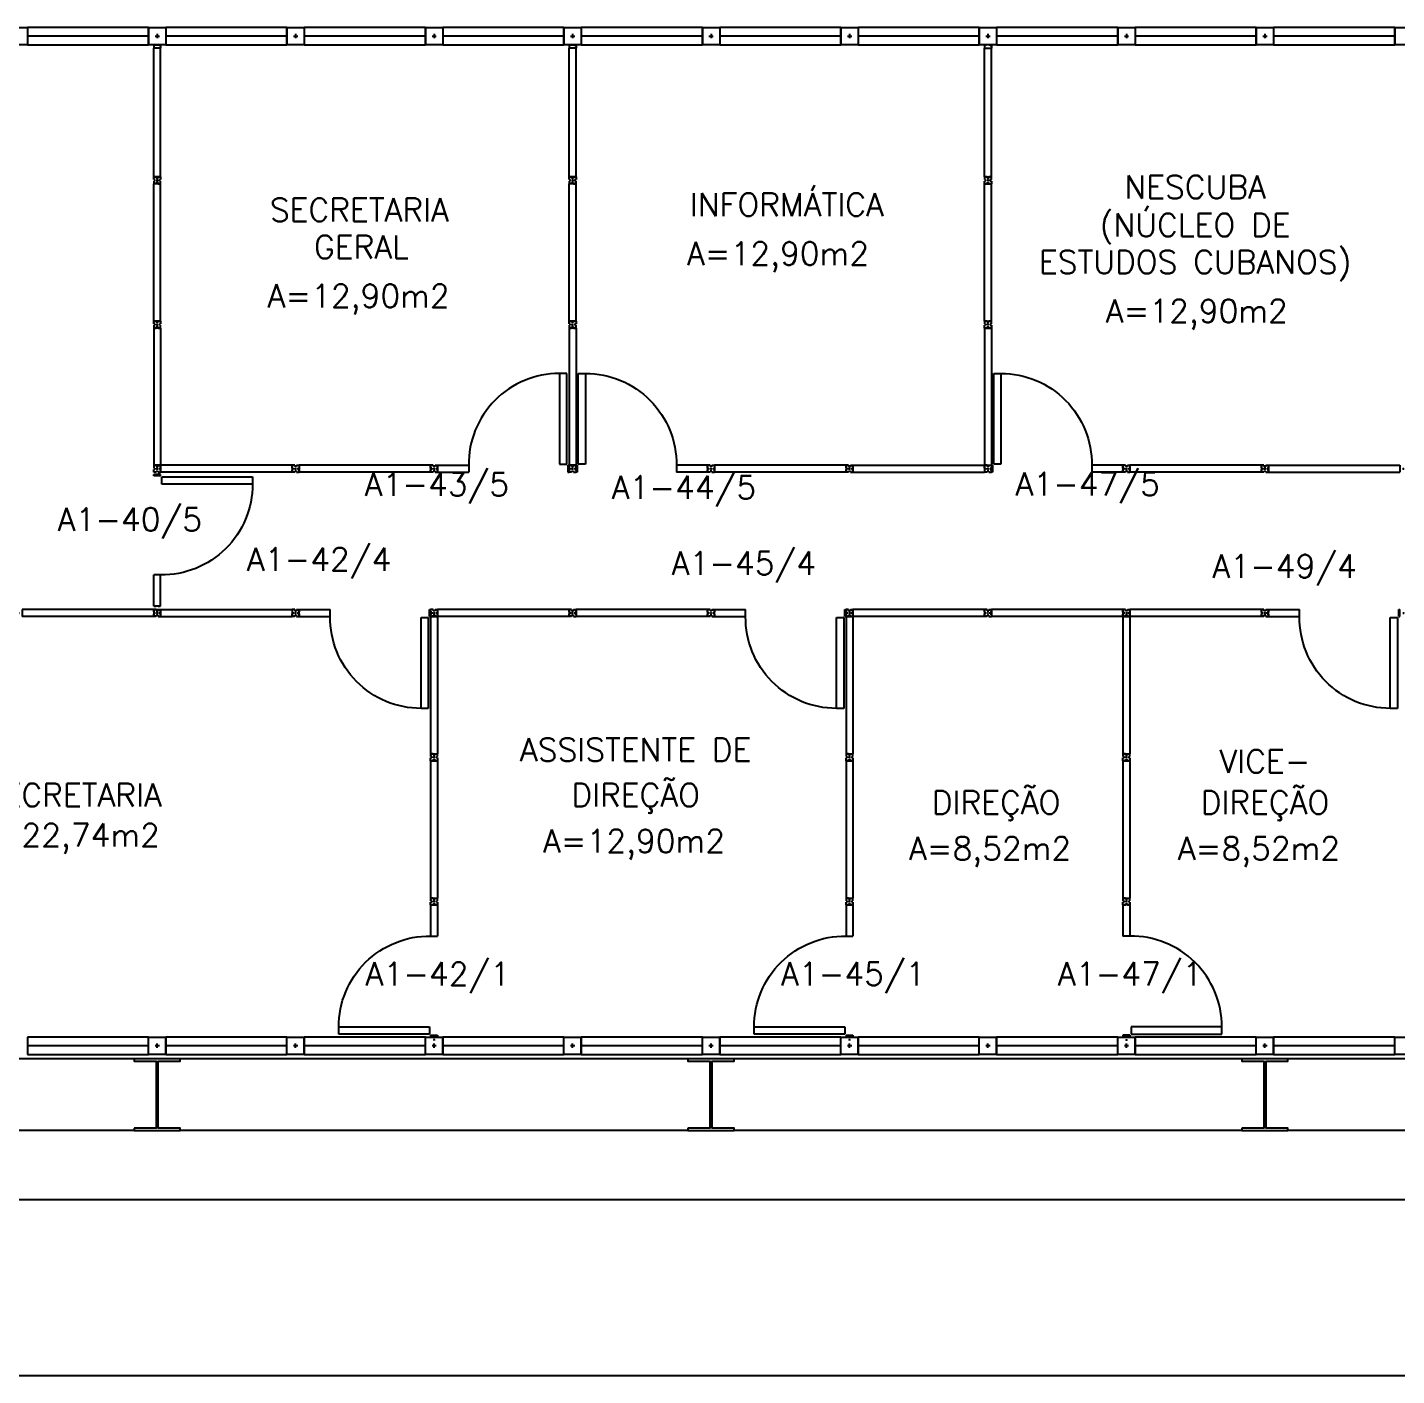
# Model space of a CAD drawing. Header units: centimetres. Extents: x -29 to 78, y -13 to 56.
# Drawn here: x 28.29 to 40.16, y -11.54 to 0.15 of the extents above; entities that cross this region are included whole.
import ezdxf
from ezdxf.enums import TextEntityAlignment as Align

# ---------------------------------------------------------------- set-up
doc = ezdxf.new("R2010")
doc.units = ezdxf.units.CM
doc.header["$LTSCALE"] = 0.01
doc.header["$MEASUREMENT"] = 0
doc.layers.get('0').update_dxf_attribs({"color": 1, "linetype": 'CONTINUOUS'})
for name, color, linetype in [('AREA', 2, 'CONTINUOUS'), ('DIV', 2, 'CONTINUOUS'), ('ENDEREÇO', 2, 'CONTINUOUS'), ('ESQUA', 1, 'CONTINUOUS'), ('ESTRUTURA', 3, 'CONTINUOUS'), ('TEXTO', 2, 'CONTINUOUS')]:
    doc.layers.add(name, color=color, linetype=linetype)
doc.styles.add('UNB-100', font='simplex.shx', dxfattribs={"height": 0.2})

# ---------------------------------------------------------------- blocks, each defined once
blk = doc.blocks.new('VIGTA')
for p, q in [((0, 0.62), (4.4, 0.62)), ((0, 0), (4.4, 0))]:
    blk.add_line(p, q)
blk = doc.blocks.new('MTT')
at = {"color": 2}
for p, q in [((-0.008, 0.03), (-0.03, 0.03)), ((-0.03, 0.03), (-0.03, 0.006)), ((-0.0205, 0.006), (-0.03, 0.006)), ((-0.0205, -0.006), (-0.0205, 0.006)), ((-0.008, 0.03), (-0.008, 0.02)), ((-0.008, 0.02), (0.008, 0.02)), ((-0.0051, 0), (0.0051, 0)), ((0, -0.0051), (0, 0.0051)), ((0.008, 0.03), (0.03, 0.03)), ((0.008, 0.03), (0.008, 0.02)), ((0.0205, -0.006), (0.0205, 0.006)), ((0.0205, 0.006), (0.03, 0.006)), ((0.03, 0.006), (0.03, 0.03)), ((-0.0205, -0.006), (-0.03, -0.006)), ((-0.03, -0.03), (-0.03, -0.006)), ((-0.008, -0.03), (-0.03, -0.03)), ((-0.008, -0.02), (0.008, -0.02)), ((-0.008, -0.03), (-0.008, -0.02)), ((0.008, -0.03), (0.008, -0.02)), ((0.008, -0.03), (0.03, -0.03)), ((0.0205, -0.006), (0.03, -0.006)), ((0.03, -0.006), (0.03, -0.03))]:
    blk.add_line(p, q, dxfattribs=at)
blk = doc.blocks.new('PD12')
at = {"color": 2}
for p, q in [((-0.05, 0.827), (-0.113, 0.827)), ((-0.113, 0.827), (-0.113, 0.04)), ((-0.05, 0.04), (-0.05, 0.827)), ((-1.205, 0), (-1.195, 0)), ((-1.2, -0.005), (-1.2, 0.005)), ((-1.17, 0.03), (-1.17, -0.03)), ((-1.17, 0.03), (-0.9, 0.03)), ((-1.17, 0.009), (-1.17, 0.027)), ((-0.9, 0.03), (-0.9, -0.03)), ((-0.113, 0.04), (-0.05, 0.04)), ((-0.04, 0.03), (-0.04, -0.03)), ((-0.04, 0.03), (-0.03, 0.03)), ((-0.03, 0.03), (-0.03, -0.03)), ((0.005, 0), (-0.005, 0)), ((-0.005, 0), (0.005, 0)), ((0, -0.005), (0, 0.005)), ((-1.17, -0.009), (-1.17, -0.027)), ((-1.17, -0.03), (-1.17, -0.009)), ((-1.17, -0.03), (-0.9, -0.03)), ((-0.04, -0.03), (-0.03, -0.03))]:
    blk.add_line(p, q, dxfattribs=at)
at = {"color": 1}
blk.add_arc((-0.113, 0.04), 0.787, 90, 180.7004, dxfattribs=at)
blk = doc.blocks.new('DIV12')
for p, q in [((-0.0051, 0), (0.0051, 0)), ((0, -0.0051), (0, 0.0051)), ((0.03, 0.03), (1.17, 0.03)), ((0.03, 0.03), (0.03, -0.03)), ((0.03, 0.009), (0.03, 0.027)), ((1.17, 0.03), (1.17, -0.03)), ((1.1949, 0), (1.2051, 0)), ((1.2051, 0), (1.1949, 0)), ((1.2, -0.0051), (1.2, 0.0051)), ((0.03, -0.03), (0.03, -0.009)), ((0.03, -0.009), (0.03, -0.027)), ((0.03, -0.03), (1.17, -0.03))]:
    blk.add_line(p, q)
blk = doc.blocks.new('DIV125')
for p, q in [((-0.03, 1.22), (0.03, 1.22)), ((-0.03, 0.03), (-0.03, 1.22)), ((0.0051, 1.25), (-0.0051, 1.25)), ((0, 1.2551), (0, 1.2449)), ((0, 1.2449), (0, 1.2551)), ((0.03, 0.03), (0.03, 1.22)), ((-0.03, 0.03), (0.03, 0.03)), ((-0.009, 0.03), (-0.027, 0.03)), ((0.0051, 0), (-0.0051, 0)), ((0, -0.0051), (0, 0.0051)), ((0.009, 0.03), (0.027, 0.03)), ((0.03, 0.03), (0.009, 0.03))]:
    blk.add_line(p, q)
blk = doc.blocks.new('IMTT125')
for p, q in [((-0.03, -0.083), (-0.03, -0.105)), ((-0.03, -0.083), (-0.02, -0.083)), ((-0.03, -1.22), (-0.03, -0.105)), ((-0.03, -0.105), (0.03, -0.105)), ((-0.02, -0.083), (-0.02, -0.075)), ((0.02, -0.075), (-0.02, -0.075)), ((0, -0.0801), (0, -0.0699)), ((0.02, -0.083), (0.02, -0.075)), ((0.03, -0.083), (0.02, -0.083)), ((0.03, -0.083), (0.03, -0.105)), ((0.03, -1.22), (0.03, -0.105)), ((-0.03, -1.22), (0.03, -1.22)), ((-0.009, -1.22), (-0.027, -1.22)), ((0.0051, -1.25), (-0.0051, -1.25)), ((0, -1.2551), (0, -1.2449)), ((0.03, -1.22), (0.009, -1.22)), ((0.009, -1.22), (0.027, -1.22))]:
    blk.add_line(p, q)

msp = doc.modelspace()

# ---------------------------------------------------------------- linework, layer by layer
msp.add_line((77.617, -10.012), (-18.783, -10.012))
at = {"layer": 'DIV'}
for p, q in [((29.422, -3.677), (29.412, -3.677)), ((29.412, -3.677), (29.422, -3.677)), ((29.417, -3.682), (29.417, -3.671)), ((30.587, -3.647), (29.438, -3.647)), ((29.447, -3.647), (29.447, -3.707)), ((30.587, -3.647), (30.517, -3.647)), ((30.587, -3.647), (30.587, -3.707)), ((30.587, -3.668), (30.587, -3.65)), ((30.622, -3.677), (30.612, -3.677)), ((30.617, -3.682), (30.617, -3.671)), ((30.587, -3.707), (29.438, -3.707)), ((30.587, -3.707), (30.517, -3.707)), ((30.587, -3.707), (30.587, -3.686)), ((30.587, -3.686), (30.587, -3.704))]:
    msp.add_line(p, q, dxfattribs=at)
at = {"layer": 'ESQUA'}
for p, q in [((28.142, 0.148), (28.292, 0.148)), ((29.342, 0.148), (28.292, 0.148)), ((28.292, 0.148), (28.292, -0.002)), ((28.292, 0.148), (28.292, -0.002)), ((29.342, -0.002), (29.342, 0.148)), ((29.342, 0.148), (29.492, 0.148)), ((29.342, 0.148), (29.342, -0.002)), ((29.492, 0.148), (29.492, -0.002)), ((30.542, 0.148), (29.492, 0.148)), ((29.492, 0.148), (29.492, -0.002)), ((30.542, -0.002), (30.542, 0.148)), ((30.542, 0.148), (30.692, 0.148)), ((30.542, 0.148), (30.542, -0.002)), ((31.742, 0.148), (30.692, 0.148)), ((30.692, 0.148), (30.692, -0.002)), ((30.692, 0.148), (30.692, -0.002)), ((31.742, -0.002), (31.742, 0.148)), ((31.742, 0.148), (31.892, 0.148)), ((31.742, 0.148), (31.742, -0.002)), ((31.892, 0.148), (31.892, -0.002)), ((32.942, 0.148), (31.892, 0.148)), ((31.892, 0.148), (31.892, -0.002)), ((32.942, -0.002), (32.942, 0.148)), ((32.942, 0.148), (33.092, 0.148)), ((32.942, 0.148), (32.942, -0.002)), ((33.092, 0.148), (33.092, -0.002)), ((34.142, 0.148), (33.092, 0.148)), ((33.092, 0.148), (33.092, -0.002)), ((34.142, 0.148), (34.292, 0.148)), ((34.142, 0.148), (34.142, -0.002)), ((34.142, -0.002), (34.142, 0.148)), ((35.342, 0.148), (34.292, 0.148)), ((34.292, 0.148), (34.292, -0.002)), ((34.292, 0.148), (34.292, -0.002)), ((35.342, -0.002), (35.342, 0.148)), ((35.342, 0.148), (35.492, 0.148)), ((35.342, 0.148), (35.342, -0.002)), ((35.492, 0.148), (35.492, -0.002)), ((36.542, 0.148), (35.492, 0.148)), ((35.492, 0.148), (35.492, -0.002)), ((36.542, -0.002), (36.542, 0.148)), ((36.542, 0.148), (36.692, 0.148)), ((36.542, 0.148), (36.542, -0.002)), ((37.742, 0.148), (36.692, 0.148)), ((36.692, 0.148), (36.692, -0.002)), ((36.692, 0.148), (36.692, -0.002)), ((37.742, -0.002), (37.742, 0.148)), ((37.742, 0.148), (37.892, 0.148)), ((37.742, 0.148), (37.742, -0.002)), ((37.892, 0.148), (37.892, -0.002)), ((38.942, 0.148), (37.892, 0.148)), ((37.892, 0.148), (37.892, -0.002)), ((38.942, -0.002), (38.942, 0.148)), ((38.942, 0.148), (39.092, 0.148)), ((38.942, 0.148), (38.942, -0.002)), ((39.092, 0.148), (39.092, -0.002)), ((40.142, 0.148), (39.092, 0.148)), ((39.092, 0.148), (39.092, -0.002)), ((40.142, 0.148), (40.292, 0.148)), ((40.142, 0.148), (40.142, -0.002)), ((40.142, -0.002), (40.142, 0.148)), ((29.342, 0.073), (28.292, 0.073)), ((29.399, 0.073), (29.436, 0.073)), ((29.417, 0.092), (29.417, 0.055)), ((30.542, 0.073), (29.492, 0.073)), ((30.599, 0.073), (30.636, 0.073)), ((30.617, 0.092), (30.617, 0.055)), ((31.742, 0.073), (30.692, 0.073)), ((31.799, 0.073), (31.836, 0.073)), ((31.817, 0.092), (31.817, 0.055)), ((32.942, 0.073), (31.892, 0.073)), ((32.999, 0.073), (33.036, 0.073)), ((33.017, 0.092), (33.017, 0.055)), ((34.142, 0.073), (33.092, 0.073)), ((34.199, 0.073), (34.236, 0.073)), ((34.217, 0.092), (34.217, 0.055)), ((35.342, 0.073), (34.292, 0.073)), ((35.399, 0.073), (35.436, 0.073)), ((35.417, 0.092), (35.417, 0.055)), ((36.542, 0.073), (35.492, 0.073)), ((36.599, 0.073), (36.636, 0.073)), ((36.617, 0.092), (36.617, 0.055)), ((37.742, 0.073), (36.692, 0.073)), ((37.799, 0.073), (37.836, 0.073)), ((37.817, 0.092), (37.817, 0.055)), ((38.942, 0.073), (37.892, 0.073)), ((38.999, 0.073), (39.036, 0.073)), ((39.017, 0.092), (39.017, 0.055)), ((40.142, 0.073), (39.092, 0.073)), ((28.292, -0.002), (28.142, -0.002)), ((28.292, -0.002), (29.342, -0.002)), ((29.492, -0.002), (29.342, -0.002)), ((29.492, -0.002), (30.542, -0.002)), ((30.692, -0.002), (30.542, -0.002)), ((30.692, -0.002), (31.742, -0.002)), ((31.892, -0.002), (31.742, -0.002)), ((31.892, -0.002), (32.942, -0.002)), ((33.092, -0.002), (32.942, -0.002)), ((33.092, -0.002), (34.142, -0.002)), ((34.292, -0.002), (34.142, -0.002)), ((34.292, -0.002), (35.342, -0.002)), ((35.492, -0.002), (35.342, -0.002)), ((35.492, -0.002), (36.542, -0.002)), ((36.692, -0.002), (36.542, -0.002)), ((36.692, -0.002), (37.742, -0.002)), ((37.892, -0.002), (37.742, -0.002)), ((37.892, -0.002), (38.942, -0.002)), ((39.092, -0.002), (38.942, -0.002)), ((39.092, -0.002), (40.142, -0.002)), ((40.292, -0.002), (40.142, -0.002)), ((29.342, -8.602), (28.292, -8.602)), ((28.292, -8.602), (28.292, -8.752)), ((29.342, -8.752), (29.342, -8.602)), ((29.342, -8.602), (29.492, -8.602)), ((29.342, -8.752), (29.342, -8.602)), ((29.417, -8.695), (29.417, -8.658)), ((29.492, -8.752), (29.492, -8.602)), ((30.542, -8.602), (29.492, -8.602)), ((29.492, -8.602), (29.492, -8.752)), ((30.542, -8.752), (30.542, -8.602)), ((30.542, -8.602), (30.692, -8.602)), ((30.542, -8.752), (30.542, -8.602)), ((30.617, -8.695), (30.617, -8.658)), ((31.742, -8.602), (30.692, -8.602)), ((30.692, -8.602), (30.692, -8.752)), ((30.692, -8.752), (30.692, -8.602)), ((31.742, -8.752), (31.742, -8.602)), ((31.742, -8.602), (31.892, -8.602)), ((31.742, -8.752), (31.742, -8.602)), ((31.817, -8.695), (31.817, -8.658)), ((31.892, -8.752), (31.892, -8.602)), ((32.942, -8.602), (31.892, -8.602)), ((31.892, -8.602), (31.892, -8.752)), ((32.942, -8.752), (32.942, -8.602)), ((32.942, -8.602), (33.092, -8.602)), ((32.942, -8.752), (32.942, -8.602)), ((33.017, -8.695), (33.017, -8.658)), ((33.092, -8.752), (33.092, -8.602)), ((34.142, -8.602), (33.092, -8.602)), ((33.092, -8.602), (33.092, -8.752)), ((34.142, -8.602), (34.292, -8.602)), ((34.142, -8.752), (34.142, -8.602)), ((34.142, -8.752), (34.142, -8.602)), ((34.217, -8.695), (34.217, -8.658)), ((35.342, -8.602), (34.292, -8.602)), ((34.292, -8.602), (34.292, -8.752)), ((34.292, -8.752), (34.292, -8.602)), ((35.342, -8.752), (35.342, -8.602)), ((35.342, -8.602), (35.492, -8.602)), ((35.342, -8.752), (35.342, -8.602)), ((35.417, -8.695), (35.417, -8.658)), ((36.542, -8.602), (35.492, -8.602)), ((35.492, -8.602), (35.492, -8.752)), ((35.492, -8.752), (35.492, -8.602)), ((36.542, -8.752), (36.542, -8.602)), ((36.542, -8.602), (36.692, -8.602)), ((36.542, -8.752), (36.542, -8.602)), ((36.617, -8.695), (36.617, -8.658)), ((37.742, -8.602), (36.692, -8.602)), ((36.692, -8.602), (36.692, -8.752)), ((36.692, -8.752), (36.692, -8.602)), ((37.742, -8.752), (37.742, -8.602)), ((37.742, -8.602), (37.892, -8.602)), ((37.742, -8.752), (37.742, -8.602)), ((37.817, -8.695), (37.817, -8.658)), ((37.892, -8.752), (37.892, -8.602)), ((38.942, -8.602), (37.892, -8.602)), ((37.892, -8.602), (37.892, -8.752)), ((38.942, -8.752), (38.942, -8.602)), ((38.942, -8.602), (39.092, -8.602)), ((38.942, -8.752), (38.942, -8.602)), ((39.017, -8.695), (39.017, -8.658)), ((39.092, -8.752), (39.092, -8.602)), ((40.142, -8.602), (39.092, -8.602)), ((39.092, -8.602), (39.092, -8.752)), ((40.142, -8.602), (40.292, -8.602)), ((40.142, -8.752), (40.142, -8.602)), ((40.142, -8.752), (40.142, -8.602)), ((29.342, -8.677), (28.292, -8.677)), ((28.292, -8.752), (29.342, -8.752)), ((29.492, -8.752), (29.342, -8.752)), ((29.436, -8.677), (29.399, -8.677)), ((30.542, -8.677), (29.492, -8.677)), ((29.492, -8.752), (30.542, -8.752)), ((30.692, -8.752), (30.542, -8.752)), ((30.636, -8.677), (30.599, -8.677)), ((31.742, -8.677), (30.692, -8.677)), ((30.692, -8.752), (31.742, -8.752)), ((31.892, -8.752), (31.742, -8.752)), ((31.836, -8.677), (31.799, -8.677)), ((32.942, -8.677), (31.892, -8.677)), ((31.892, -8.752), (32.942, -8.752)), ((33.092, -8.752), (32.942, -8.752)), ((33.036, -8.677), (32.999, -8.677)), ((34.142, -8.677), (33.092, -8.677)), ((33.092, -8.752), (34.142, -8.752)), ((34.292, -8.752), (34.142, -8.752)), ((34.236, -8.677), (34.199, -8.677)), ((35.342, -8.677), (34.292, -8.677)), ((34.292, -8.752), (35.342, -8.752)), ((35.492, -8.752), (35.342, -8.752)), ((35.436, -8.677), (35.399, -8.677)), ((36.542, -8.677), (35.492, -8.677)), ((35.492, -8.752), (36.542, -8.752)), ((36.692, -8.752), (36.542, -8.752)), ((36.636, -8.677), (36.599, -8.677)), ((37.742, -8.677), (36.692, -8.677)), ((36.692, -8.752), (37.742, -8.752)), ((37.892, -8.752), (37.742, -8.752)), ((37.836, -8.677), (37.799, -8.677)), ((38.942, -8.677), (37.892, -8.677)), ((37.892, -8.752), (38.942, -8.752)), ((39.092, -8.752), (38.942, -8.752)), ((39.036, -8.677), (38.999, -8.677)), ((40.142, -8.677), (39.092, -8.677)), ((39.092, -8.752), (40.142, -8.752)), ((40.292, -8.752), (40.142, -8.752))]:
    msp.add_line(p, q, dxfattribs=at)
at = {"layer": 'ESTRUTURA'}
for points in [[(29.217, -9.392), (29.217, -9.412), (29.617, -9.412), (29.617, -9.392), (29.427, -9.392), (29.427, -8.812), (29.617, -8.812), (29.617, -8.792), (29.217, -8.792), (29.217, -8.812), (29.407, -8.812), (29.407, -9.392)], [(34.017, -9.392), (34.017, -9.412), (34.417, -9.412), (34.417, -9.392), (34.227, -9.392), (34.227, -8.812), (34.417, -8.812), (34.417, -8.792), (34.017, -8.792), (34.017, -8.812), (34.207, -8.812), (34.207, -9.392)], [(38.817, -9.392), (38.817, -9.412), (39.217, -9.412), (39.217, -9.392), (39.027, -9.392), (39.027, -8.812), (39.217, -8.812), (39.217, -8.792), (38.817, -8.792), (38.817, -8.812), (39.007, -8.812), (39.007, -9.392)]]:
    msp.add_lwpolyline(points, close=True, dxfattribs=at)
at = {"layer": 'TEXTO'}
msp.add_line((15.801, -11.536), (78.382, -11.536), dxfattribs=at)

# ---------------------------------------------------------------- block references
at = {"xscale": -1}
for p in [(29.217, -9.412), (34.017, -9.412), (38.817, -9.412), (43.617, -9.412)]:
    msp.add_blockref('VIGTA', p, dxfattribs=at)
at = {"layer": 'DIV', "xscale": -1}
for name, p in [('IMTT125', (29.417, 0.073)), ('IMTT125', (33.017, 0.073)), ('MTT', (29.417, -1.177)), ('DIV125', (29.417, -2.427)), ('MTT', (33.017, -1.177)), ('DIV125', (33.017, -2.427)), ('PD12', (33.017, -3.677)), ('PD12', (36.617, -3.677)), ('DIV12', (31.817, -3.677)), ('DIV12', (35.417, -3.677)), ('DIV12', (39.017, -3.677)), ('DIV12', (29.417, -4.927)), ('DIV12', (33.017, -4.927)), ('DIV12', (34.217, -4.927)), ('DIV12', (36.617, -4.927)), ('DIV12', (37.817, -4.927)), ('MTT', (37.817, -4.927)), ('DIV12', (39.017, -4.927)), ('MTT', (39.017, -4.927))]:
    msp.add_blockref(name, p, dxfattribs=at)
at = {"layer": 'DIV'}
for name, p in [('IMTT125', (36.617, 0.073)), ('MTT', (36.617, -1.177)), ('DIV125', (36.617, -2.427)), ('PD12', (33.017, -3.677)), ('DIV12', (35.417, -3.677)), ('DIV12', (39.017, -3.677)), ('MTT', (29.417, -4.927)), ('DIV12', (29.417, -4.927)), ('MTT', (35.417, -4.927)), ('MTT', (36.617, -4.927))]:
    msp.add_blockref(name, p, dxfattribs=at)
for name, p, rotation in [('MTT', (29.417, -2.427), 180), ('DIV125', (29.417, -2.427), 180), ('MTT', (33.017, -2.427), 180), ('DIV125', (33.017, -2.427), 180), ('MTT', (30.617, -3.677), 180), ('MTT', (31.817, -3.677), 180), ('MTT', (34.217, -3.677), 180), ('MTT', (36.617, -3.677), 180), ('MTT', (37.817, -3.677), 180), ('MTT', (31.817, -4.927), 180), ('MTT', (34.217, -4.927), 180), ('PD12', (37.817, -8.627), 270)]:
    msp.add_blockref(name, p, dxfattribs=dict(at, rotation=rotation))
at = {"layer": 'DIV', "xscale": -1}
for name, p, rotation in [('MTT', (36.617, -2.427), 180), ('DIV125', (36.617, -2.427), 180), ('MTT', (29.417, -3.677), 180), ('MTT', (33.017, -3.677), 180), ('MTT', (35.417, -3.677), 180), ('MTT', (39.017, -3.677), 180), ('PD12', (29.417, -3.697), 270), ('MTT', (30.617, -4.927), 180), ('PD12', (31.817, -4.927), 180), ('DIV125', (31.817, -4.927), 180), ('MTT', (33.017, -4.927), 180), ('PD12', (35.417, -4.927), 180), ('DIV125', (35.417, -4.927), 180), ('DIV125', (37.817, -4.927), 180), ('PD12', (40.217, -4.927), 180), ('MTT', (31.817, -6.177), 180), ('MTT', (35.417, -6.177), 180), ('MTT', (37.817, -6.177), 180), ('DIV125', (31.817, -6.177), 180), ('DIV125', (35.417, -6.177), 180), ('DIV125', (37.817, -6.177), 180), ('PD12', (31.817, -8.627), 90), ('MTT', (31.817, -7.427), 180), ('PD12', (35.417, -8.627), 90), ('MTT', (35.417, -7.427), 180), ('MTT', (37.817, -7.427), 180)]:
    msp.add_blockref(name, p, dxfattribs=dict(at, rotation=rotation))

# ---------------------------------------------------------------- texts
at = {"layer": 'AREA', "style": 'UNB-100'}
for s, p in [('A=12,90m2', (34.798, -1.911)), ('A=12,90m2', (31.163, -2.278)), ('A=12,90m2', (38.427, -2.409)), ('A=22,74m2', (28.652, -6.952)), ('A=12,90m2', (33.55, -7.003)), ('A=8,52m2', (36.636, -7.067)), ('A=8,52m2', (38.966, -7.067))]:
    msp.add_text(s, height=0.2, dxfattribs=at).set_placement(p, align=Align.CENTER)
at = {"layer": 'ENDEREÇO', "char_height": 0.2, "attachment_point": 1, "style": 'UNB-100'}
for s, insert, width in [('A1-43/5', (31.216, -3.711), 1.13687), ('A1-47/5', (36.856, -3.709), 1.50206), ('A1-44/5', (33.357, -3.738), 1.39974), ('A1-40/5', (28.555, -4.016), 1.19514), ('A1-42/4', (30.195, -4.361), 1.19514), ('A1-45/4', (33.876, -4.395), 1.55894), ('A1-49/4', (38.563, -4.421), 1.47936), ('A1-42/1', (31.224, -7.954), 1.846), ('A1-45/1', (34.824, -7.954), 1.71786), ('A1-47/1', (37.224, -7.954), 1.71786)]:
    msp.add_mtext(s, dxfattribs=dict(at, insert=insert, width=width))
at = {"layer": 'TEXTO', "style": 'UNB-100'}
for s, p in [('NESCUBA', (38.413, -1.334)), ('INFORMÁTICA', (34.875, -1.487)), ('SECRETARIA', (31.17, -1.533)), ('(NÚCLEO DE', (38.413, -1.664)), ('GERAL', (31.188, -1.854)), ('ESTUDOS CUBANOS)', (38.413, -1.984)), ('ASSISTENTE DE', (33.564, -6.211)), ('VICE-', (39.018, -6.312)), ('SECRETARIA', (28.682, -6.605)), ('DIREÇÃO', (33.564, -6.605)), ('DIREÇÃO', (36.688, -6.669)), ('DIREÇÃO', (39.018, -6.669))]:
    msp.add_text(s, height=0.2, dxfattribs=at).set_placement(p, align=Align.CENTER)

doc.saveas('drawing.dxf')
